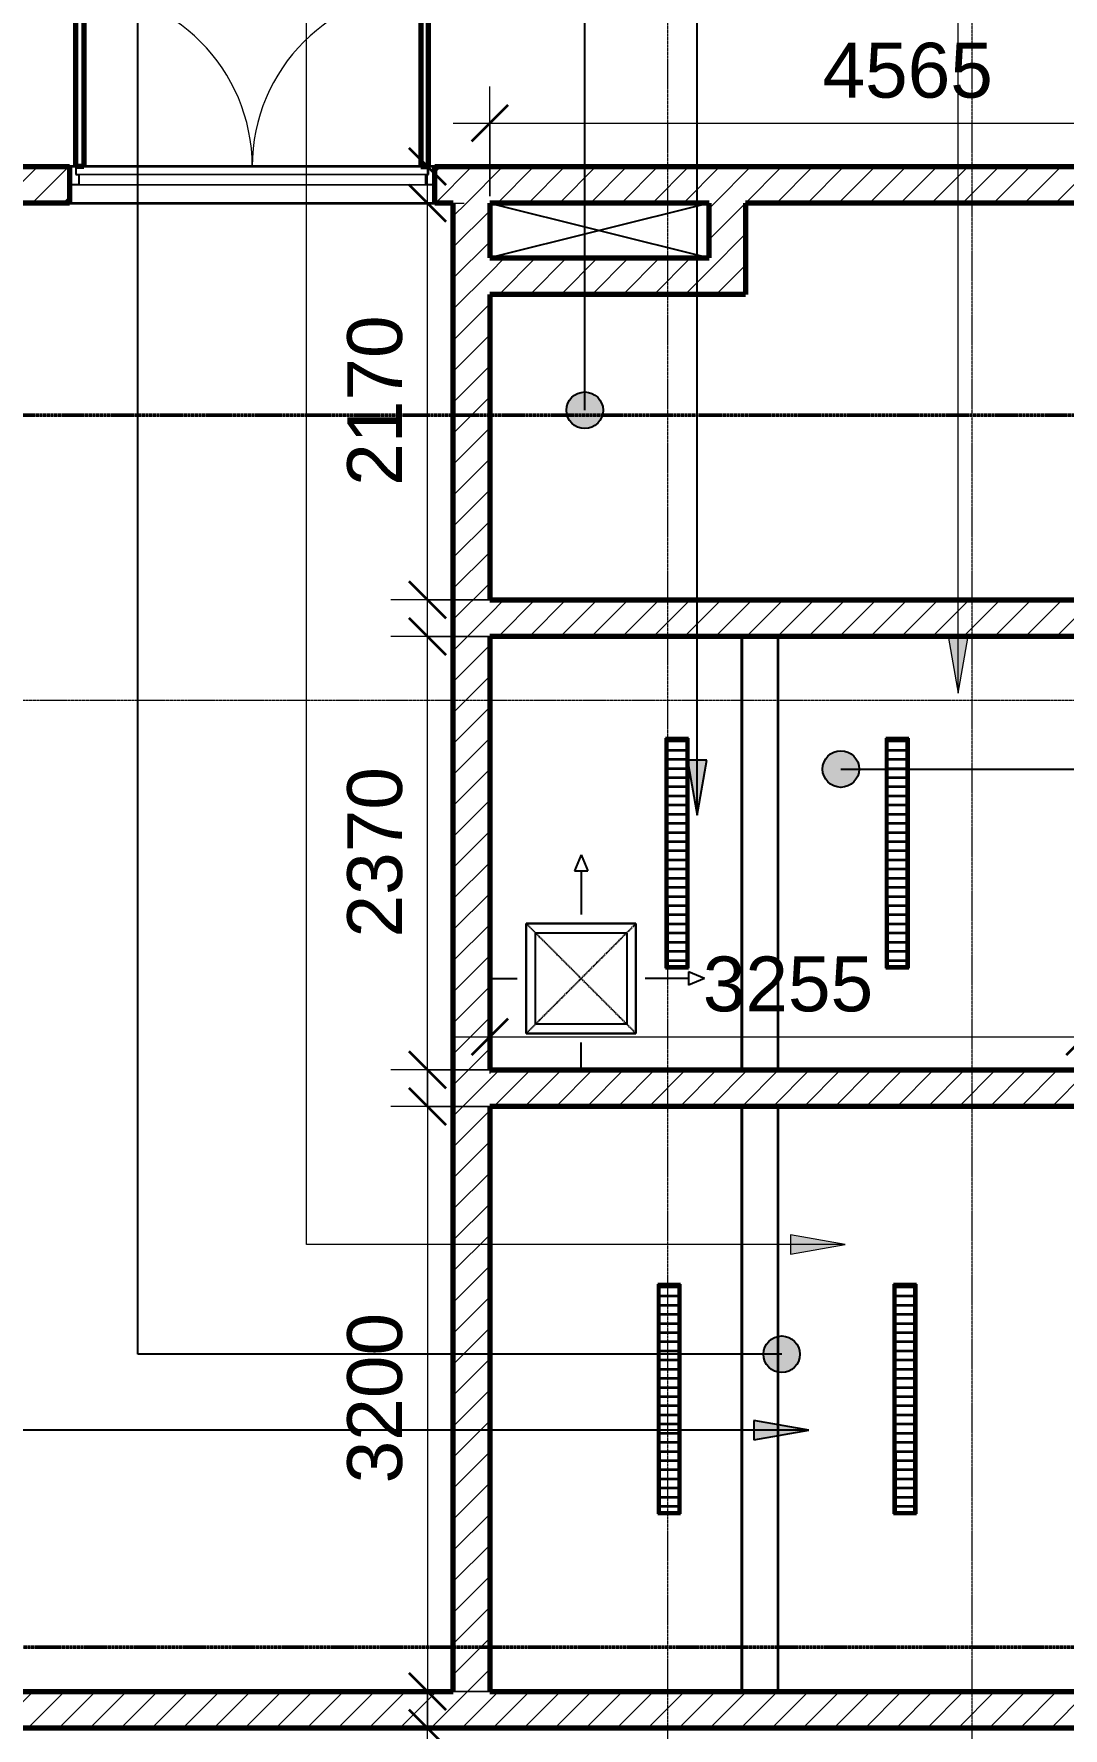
# Model space of a CAD drawing. Header units: millimetres. Extents: x -726048 to -647426, y -20687 to 18995.
# Drawn here: x -702553 to -696919, y -2041 to 7224 of the extents above; entities that cross this region are included whole.
import ezdxf

# ---------------------------------------------------------------- set-up
doc = ezdxf.new("R2010")
doc.units = ezdxf.units.MM
doc.linetypes.add('DPA_Grid _ Level 100', pattern=[10, 5.5, -1.6, 1.3, -1.6])
doc.linetypes.add('Hidden', pattern=[7.2, 4.7, -2.5])
for name, color, linetype, lineweight in [('_ _ A-DETL-OPENING', 1, 'Continuous', 25), ('A-ANNO-DIMS', 1, 'Continuous', 9), ('A-ANNO-DIMS-100', 1, 'Continuous', 9), ('A-DOOR', 3, 'Continuous', 70), ('A-DOOR-E', 2, 'Continuous', 25), ('A-DOOR-FRAM', 3, 'Continuous', 25), ('A-FLOR-E', 2, 'Continuous', 35), ('A-ROOM-IDEN', 3, 'Continuous', 25), ('A-WALL', 5, 'Continuous', 35), ('A-WALL-PATT', 1, 'Continuous', 35), ('E-LITE-EQPM', 2, 'Continuous', 35), ('G-ANNO-SECL', 3, 'Continuous', 9), ('G-ANNO-TEXT', 3, 'Continuous', 9), ('M-HVAC-CDFF', 2, 'Continuous', 35), ('S-GRID', 251, 'Continuous', 9), ('WALL-E', 2, 'Continuous', 35)]:
    doc.layers.add(name, color=color, linetype=linetype, lineweight=lineweight)
doc.styles.add('Arial_2', font='arial.ttf', dxfattribs={"height": 300})
doc.dimstyles.new('DPA-DIM-3_0_T-T', dxfattribs={"dimscale": 304.8, "dimtxt": 306.07782, "dimasz": 0.656168, "dimexe": 0.656168, "dimexo": 0.0625, "dimgap": 0.164042, "dimtad": 1, "dimdec": 0, "dimzin": 0, "dimdsep": 46, "dimtxsty": 'Arial_2', "dimblk1": 'OBLIQUE', "dimblk2": 'OBLIQUE', "dimsah": 1, "dimcen": 0.09, "dimdle": 0.656168, "dimadec": 8, "dimazin": 0, "dimtfac": 1, "dimtdec": 4, "dimtix": 1, "dimtmove": 0, "dimatfit": 3, "dimfxl": 1.312336, "dimfxlon": 1, "dimtvp": 1, "dimtolj": 1, "dimtzin": 0, "dimarcsym": 2})
pattern_1 = [(45, (0, 0), (-84.852814, 84.852814), [])]

# ---------------------------------------------------------------- blocks, each defined once
blk = doc.blocks.new('DPA_DR-DB-SW - D28_2000x2550 mm-12778001-4253-01 ENLARGED CONCOURSE LEVEL - REFLECTED CEILING PLAN - SHEET 4')
at = {"layer": 'A-DOOR'}
for p, q in [((-965, 1071.35), (-922, 1071.35)), ((-965, 106.35), (-965, 1071.35)), ((-922, 1071.35), (-922, 106.35)), ((922, 1071.35), (922, 106.35)), ((965, 1071.35), (922, 1071.35)), ((965, 106.35), (965, 1071.35)), ((-922, 106.35), (-965, 106.35)), ((922, 106.35), (965, 106.35))]:
    blk.add_line(p, q, dxfattribs=at)
at = {"layer": 'A-DOOR-E', "lineweight": 9}
for centre, start, end in [((-965, 106.35), 360, 90), ((965, 106.35), 90, 180)]:
    blk.add_arc(centre, 965, start, end, dxfattribs=at)
at = {"layer": 'A-DOOR-FRAM'}
for p, q in [((-1000, 106.35), (-965, 106.35)), ((-1000, 6.35), (-1000, 106.35)), ((-965, 106.35), (-965, 63.35)), ((965, 63.35), (965, 106.35)), ((965, 106.35), (1000, 106.35)), ((1000, 106.35), (1000, 6.35)), ((-950, 6.35), (-1000, 6.35)), ((-965, 63.35), (-950, 63.35)), ((-950, 63.35), (-950, 6.35)), ((950, 6.35), (950, 63.35)), ((950, 63.35), (965, 63.35)), ((1000, 6.35), (950, 6.35))]:
    blk.add_line(p, q, dxfattribs=at)
at = {"layer": 'A-DOOR-FRAM', "lineweight": 9}
for p, q in [((-1000, 106.35), (1000, 106.35)), ((-1000, 6.35), (-1000, 106.35)), ((965, 106.35), (-965, 106.35)), ((-965, 106.35), (-965, 63.35)), ((965, 63.35), (965, 106.35)), ((1000, 106.35), (1000, 6.35)), ((1000, 6.35), (-1000, 6.35)), ((-965, 63.35), (965, 63.35)), ((950, 63.35), (-950, 63.35)), ((-950, 63.35), (-950, 6.35)), ((-950, 6.35), (950, 6.35)), ((950, 6.35), (950, 63.35))]:
    blk.add_line(p, q, dxfattribs=at)
blk = doc.blocks.new('DPA_AR_LIGHTING_L4 - Standart-18564900-4253-01 ENLARGED CONCOURSE LEVEL - REFLECTED CEILING PLAN - SHEET 4')
at = {"layer": 'E-LITE-EQPM'}
for p, q in [((127.3, -170.9), (127.3, -45.9)), ((127.3, -45.9), (1384.3, -45.9)), ((1381.3, -48.9), (130.3, -48.9)), ((130.3, -48.9), (130.3, -167.9)), ((130.3, -167.9), (130.3, -48.9)), ((130.3, -48.9), (1381.3, -48.9)), ((1374.3, -55.9), (137.3, -55.9)), ((137.3, -160.9), (137.3, -55.9)), ((142.3, -55.9), (142.3, -160.9)), ((192.3, -55.9), (192.3, -160.9)), ((242.3, -55.9), (242.3, -160.9)), ((292.3, -55.9), (292.3, -160.9)), ((342.3, -55.9), (342.3, -160.9)), ((392.3, -55.9), (392.3, -160.9)), ((442.3, -55.9), (442.3, -160.9)), ((492.3, -55.9), (492.3, -160.9)), ((542.3, -55.9), (542.3, -160.9)), ((592.3, -55.9), (592.3, -160.9)), ((642.3, -55.9), (642.3, -160.9)), ((692.3, -55.9), (692.3, -160.9)), ((742.3, -55.9), (742.3, -160.9)), ((792.3, -55.9), (792.3, -160.9)), ((842.3, -55.9), (842.3, -160.9)), ((892.3, -55.9), (892.3, -160.9)), ((942.3, -55.9), (942.3, -160.9)), ((992.3, -55.9), (992.3, -160.9)), ((1042.3, -55.9), (1374.3, -55.9)), ((1042.3, -55.9), (1042.3, -160.9)), ((1092.3, -55.9), (1092.3, -160.9)), ((1142.3, -55.9), (1142.3, -160.9)), ((1192.3, -55.9), (1192.3, -160.9)), ((1242.3, -55.9), (1242.3, -160.9)), ((1292.3, -55.9), (1292.3, -160.9)), ((1342.3, -55.9), (1342.3, -160.9)), ((1374.3, -55.9), (1374.3, -160.9)), ((1381.3, -167.9), (1381.3, -48.9)), ((1381.3, -48.9), (1381.3, -167.9)), ((1384.3, -45.9), (1384.3, -170.9)), ((1384.3, -170.9), (127.3, -170.9)), ((130.3, -167.9), (1381.3, -167.9)), ((1381.3, -167.9), (130.3, -167.9)), ((1374.3, -160.9), (137.3, -160.9))]:
    blk.add_line(p, q, dxfattribs=at)
blk = doc.blocks.new('ACM_Generic Rect_Ceiling Deflection - Transfer Air 600x600-V4-4253-01 ENLARGED CONCOURSE LEVEL - REFLECTED CEILING PLAN - SHEET 4')
at = {"layer": 'M-HVAC-CDFF', "lineweight": 25}
for p, q in [((0, 675.4), (-37.1, 588)), ((0, 675.4), (37.1, 588)), ((-37.1, 588), (37.1, 588)), ((0, 588), (0, 350)), ((-300, -300), (-300, 300)), ((-300, 300), (300, 300)), ((-300, -300), (-300, 300)), ((-300, 300), (300, 300)), ((300, 300), (-300, 300)), ((-300, 300), (-300, -300)), ((300, 300), (300, -300)), ((300, 300), (300, -300)), ((300, -300), (300, 300)), ((-250, -250), (-250, 250)), ((-250, 250), (250, 250)), ((250, 250), (250, -250)), ((-499.8, 0), (-350, 0)), ((588, 37.1), (588, -37.1)), ((675.4, 0), (588, 37.1)), ((588, 0), (350, 0)), ((675.4, 0), (588, -37.1)), ((250, -250), (-250, -250)), ((300, -300), (-300, -300)), ((300, -300), (-300, -300)), ((-300, -300), (300, -300)), ((0, -499.5), (0, -350))]:
    blk.add_line(p, q, dxfattribs=at)
at = {"layer": 'M-HVAC-CDFF', "linetype": 'Hidden', "lineweight": 25}
for p, q in [((-300, 300), (300, -300)), ((-300, -300), (300, 300))]:
    blk.add_line(p, q, dxfattribs=at)
blk = doc.blocks.new('DPA_AR_LIGHTING_L4 - Standart-18564236-4253-01 ENLARGED CONCOURSE LEVEL - REFLECTED CEILING PLAN - SHEET 4')
at = {"layer": 'E-LITE-EQPM'}
for p, q in [((127.3, -170.9), (127.3, -45.9)), ((127.3, -45.9), (1384.3, -45.9)), ((1381.3, -48.9), (130.3, -48.9)), ((130.3, -48.9), (130.3, -167.9)), ((130.3, -167.9), (130.3, -48.9)), ((130.3, -48.9), (1381.3, -48.9)), ((1374.3, -55.9), (137.3, -55.9)), ((137.3, -160.9), (137.3, -55.9)), ((142.3, -55.9), (142.3, -160.9)), ((192.3, -55.9), (192.3, -160.9)), ((242.3, -55.9), (242.3, -160.9)), ((292.3, -55.9), (292.3, -160.9)), ((342.3, -55.9), (342.3, -160.9)), ((392.3, -55.9), (392.3, -160.9)), ((442.3, -55.9), (442.3, -160.9)), ((492.3, -55.9), (492.3, -160.9)), ((542.3, -55.9), (542.3, -160.9)), ((592.3, -55.9), (592.3, -160.9)), ((642.3, -55.9), (642.3, -160.9)), ((692.3, -55.9), (692.3, -160.9)), ((742.3, -55.9), (742.3, -160.9)), ((792.3, -55.9), (792.3, -160.9)), ((842.3, -55.9), (842.3, -160.9)), ((892.3, -55.9), (892.3, -160.9)), ((942.3, -55.9), (942.3, -160.9)), ((992.3, -55.9), (992.3, -160.9)), ((1042.3, -55.9), (1374.3, -55.9)), ((1042.3, -55.9), (1042.3, -160.9)), ((1092.3, -55.9), (1092.3, -160.9)), ((1142.3, -55.9), (1142.3, -160.9)), ((1192.3, -55.9), (1192.3, -160.9)), ((1242.3, -55.9), (1242.3, -160.9)), ((1292.3, -55.9), (1292.3, -160.9)), ((1342.3, -55.9), (1342.3, -160.9)), ((1374.3, -55.9), (1374.3, -160.9)), ((1381.3, -167.9), (1381.3, -48.9)), ((1381.3, -48.9), (1381.3, -167.9)), ((1384.3, -45.9), (1384.3, -170.9)), ((1384.3, -170.9), (127.3, -170.9)), ((130.3, -167.9), (1381.3, -167.9)), ((1381.3, -167.9), (130.3, -167.9)), ((1374.3, -160.9), (137.3, -160.9))]:
    blk.add_line(p, q, dxfattribs=at)
blk = doc.blocks.new('DIMBLOCK17-4253-01 ENLARGED CONCOURSE LEVEL - REFLECTED CEILING PLAN - SHEET 4')
at = {"layer": 'A-ANNO-DIMS-100', "transparency": 16777216}
for p, q in [((-700398.2, 6299), (-700398.2, 9479)), ((-700798.2, 9279), (-700198.2, 9279)), ((-700398.2, 9279), (-700798.2, 9279)), ((-700798.2, 6499), (-700198.2, 6499)), ((-700398.2, 6499), (-700798.2, 6499))]:
    blk.add_line(p, q, dxfattribs=at)
at = {"layer": 'A-ANNO-DIMS-100', "lineweight": 35, "transparency": 16777216}
for p, q in [((-700398.2, 9279), (-700498.2, 9379)), ((-700398.2, 9279), (-700298.2, 9179)), ((-700398.2, 6499), (-700498.2, 6599)), ((-700398.2, 6499), (-700298.2, 6399))]:
    blk.add_line(p, q, dxfattribs=at)
at = {"layer": 'A-ANNO-DIMS-100', "color": 0, "transparency": 16777216, "insert": (-700837.7, 7427.5), "char_height": 300, "width": 1107.531, "attachment_point": 1, "rotation": 90, "line_spacing_factor": 0.941778, "style": 'Arial_2'}
blk.add_mtext('2780', dxfattribs=at)
blk = doc.blocks.new('_Oblique')
at = {"color": 0, "linetype": 'ByBlock', "lineweight": -2}
blk.add_line((-0.5, -0.5), (0.5, 0.5), dxfattribs=at)
blk = doc.blocks.new('DIMBLOCK18-4253-01 ENLARGED CONCOURSE LEVEL - REFLECTED CEILING PLAN - SHEET 4')
at = {"layer": 'A-ANNO-DIMS-100', "transparency": 16777216}
for p, q in [((-700398.2, 3929), (-700398.2, 6499)), ((-700798.2, 6299), (-700198.2, 6299)), ((-700398.2, 6299), (-700798.2, 6299)), ((-699998.2, 4129), (-700598.2, 4129)), ((-700398.2, 4129), (-699998.2, 4129))]:
    blk.add_line(p, q, dxfattribs=at)
at = {"layer": 'A-ANNO-DIMS-100', "lineweight": 35, "transparency": 16777216}
for p, q in [((-700398.2, 6299), (-700498.2, 6399)), ((-700398.2, 6299), (-700298.2, 6199)), ((-700398.2, 4129), (-700498.2, 4229)), ((-700398.2, 4129), (-700298.2, 4029))]:
    blk.add_line(p, q, dxfattribs=at)
at = {"layer": 'A-ANNO-DIMS-100', "color": 0, "transparency": 16777216, "insert": (-700837.7, 4752.5), "char_height": 300, "width": 1107.531, "attachment_point": 1, "rotation": 90, "line_spacing_factor": 0.941778, "style": 'Arial_2'}
blk.add_mtext('2170', dxfattribs=at)
blk = doc.blocks.new('DIMBLOCK19-4253-01 ENLARGED CONCOURSE LEVEL - REFLECTED CEILING PLAN - SHEET 4')
at = {"layer": 'A-ANNO-DIMS-100', "transparency": 16777216}
for p, q in [((-700398.2, 1359), (-700398.2, 4129)), ((-699998.2, 3929), (-700598.2, 3929)), ((-700398.2, 3929), (-699998.2, 3929)), ((-699998.2, 1559), (-700598.2, 1559)), ((-700398.2, 1559), (-699998.2, 1559))]:
    blk.add_line(p, q, dxfattribs=at)
at = {"layer": 'A-ANNO-DIMS-100', "lineweight": 35, "transparency": 16777216}
for p, q in [((-700398.2, 3929), (-700498.2, 4029)), ((-700398.2, 3929), (-700298.2, 3829)), ((-700398.2, 1559), (-700498.2, 1659)), ((-700398.2, 1559), (-700298.2, 1459))]:
    blk.add_line(p, q, dxfattribs=at)
at = {"layer": 'A-ANNO-DIMS-100', "color": 0, "transparency": 16777216, "insert": (-700837.7, 2282.5), "char_height": 300, "width": 1107.531, "attachment_point": 1, "rotation": 90, "line_spacing_factor": 0.941778, "style": 'Arial_2'}
blk.add_mtext('2370', dxfattribs=at)
blk = doc.blocks.new('DIMBLOCK20-4253-01 ENLARGED CONCOURSE LEVEL - REFLECTED CEILING PLAN - SHEET 4')
at = {"layer": 'A-ANNO-DIMS-100', "transparency": 16777216}
for p, q in [((-700398.2, 1559), (-700398.2, -2041)), ((-699998.2, 1359), (-700598.2, 1359)), ((-700398.2, 1359), (-699998.2, 1359)), ((-699998.2, -1841), (-700598.2, -1841)), ((-700398.2, -1841), (-699998.2, -1841))]:
    blk.add_line(p, q, dxfattribs=at)
at = {"layer": 'A-ANNO-DIMS-100', "lineweight": 35, "transparency": 16777216}
for p, q in [((-700398.2, 1359), (-700498.2, 1459)), ((-700398.2, 1359), (-700298.2, 1259)), ((-700398.2, -1841), (-700498.2, -1741)), ((-700398.2, -1841), (-700298.2, -1941))]:
    blk.add_line(p, q, dxfattribs=at)
at = {"layer": 'A-ANNO-DIMS-100', "color": 0, "transparency": 16777216, "insert": (-700837.7, -702.5), "char_height": 300, "width": 1107.531, "attachment_point": 1, "rotation": 90, "line_spacing_factor": 0.941778, "style": 'Arial_2'}
blk.add_mtext('3200', dxfattribs=at)
blk = doc.blocks.new('DIMBLOCK21-4253-01 ENLARGED CONCOURSE LEVEL - REFLECTED CEILING PLAN - SHEET 4')
at = {"layer": 'A-ANNO-DIMS-100', "transparency": 16777216}
for p, q in [((-700398.2, -4741), (-700398.2, -1841)), ((-700798.2, -2041), (-700198.2, -2041)), ((-700398.2, -2041), (-700798.2, -2041)), ((-700798.2, -4541), (-700198.2, -4541)), ((-700398.2, -4541), (-700798.2, -4541))]:
    blk.add_line(p, q, dxfattribs=at)
at = {"layer": 'A-ANNO-DIMS-100', "lineweight": 35, "transparency": 16777216}
for p, q in [((-700398.2, -2041), (-700498.2, -1941)), ((-700398.2, -2041), (-700298.2, -2141)), ((-700398.2, -4541), (-700498.2, -4441)), ((-700398.2, -4541), (-700298.2, -4641))]:
    blk.add_line(p, q, dxfattribs=at)
at = {"layer": 'A-ANNO-DIMS-100', "color": 0, "transparency": 16777216, "insert": (-700837.7, -3752.5), "char_height": 300, "width": 1107.531, "attachment_point": 1, "rotation": 90, "line_spacing_factor": 0.941778, "style": 'Arial_2'}
blk.add_mtext('2500', dxfattribs=at)
blk = doc.blocks.new('DIMBLOCK42-4253-01 ENLARGED CONCOURSE LEVEL - REFLECTED CEILING PLAN - SHEET 4')
at = {"layer": 'A-ANNO-DIMS-100', "transparency": 16777216}
for p, q in [((-700057.4, 2139.3), (-700057.4, 1539.3)), ((-700057.4, 1739.3), (-700057.4, 2139.3)), ((-696802.4, 2139.3), (-696802.4, 1539.3)), ((-696802.4, 1739.3), (-696802.4, 2139.3)), ((-700257.4, 1739.3), (-696602.4, 1739.3))]:
    blk.add_line(p, q, dxfattribs=at)
at = {"layer": 'A-ANNO-DIMS-100', "lineweight": 35, "transparency": 16777216}
for p, q in [((-700057.4, 1739.3), (-699957.4, 1839.3)), ((-696802.4, 1739.3), (-696702.4, 1839.3)), ((-700057.4, 1739.3), (-700157.4, 1639.3)), ((-696802.4, 1739.3), (-696902.4, 1639.3))]:
    blk.add_line(p, q, dxfattribs=at)
at = {"layer": 'A-ANNO-DIMS-100', "color": 0, "transparency": 16777216, "insert": (-698891.3, 2178.8), "char_height": 300, "width": 1107.531, "attachment_point": 1, "line_spacing_factor": 0.941778, "style": 'Arial_2'}
blk.add_mtext('3255', dxfattribs=at)
blk = doc.blocks.new('DIMBLOCK43-4253-01 ENLARGED CONCOURSE LEVEL - REFLECTED CEILING PLAN - SHEET 4')
at = {"layer": 'A-ANNO-DIMS-100', "transparency": 16777216}
for p, q in [((-700057.4, 6336.1), (-700057.4, 6936.1)), ((-695492.4, 6336.1), (-695492.4, 6936.1)), ((-700257.4, 6736.1), (-695292.4, 6736.1)), ((-700057.4, 6736.1), (-700057.4, 6336.1)), ((-695492.4, 6736.1), (-695492.4, 6336.1))]:
    blk.add_line(p, q, dxfattribs=at)
at = {"layer": 'A-ANNO-DIMS-100', "lineweight": 35, "transparency": 16777216}
for p, q in [((-700057.4, 6736.1), (-699957.4, 6836.1)), ((-695492.4, 6736.1), (-695392.4, 6836.1)), ((-700057.4, 6736.1), (-700157.4, 6636.1)), ((-695492.4, 6736.1), (-695592.4, 6636.1))]:
    blk.add_line(p, q, dxfattribs=at)
at = {"layer": 'A-ANNO-DIMS-100', "color": 0, "transparency": 16777216, "insert": (-698236.3, 7175.6), "char_height": 300, "width": 1107.531, "attachment_point": 1, "line_spacing_factor": 0.941778, "style": 'Arial_2'}
blk.add_mtext('4565', dxfattribs=at)

msp = doc.modelspace()

# ---------------------------------------------------------------- hatches: boundary and pattern name
at = {"layer": 'A-ROOM-IDEN'}
h = msp.add_hatch(color=256, dxfattribs=at)
edge = h.paths.add_edge_path()
edge.add_arc((-699537.5, 5166.1), 100, 0, 360)
for points in [[(-698922, 2952.5), (-698869.1, 3252.5), (-698974.9, 3252.5)], [(-698311.9, -411.3), (-698611.9, -358.4), (-698611.9, -464.2)]]:
    msp.add_hatch(color=256, dxfattribs=at).paths.add_polyline_path(points)
h = msp.add_hatch(color=256, dxfattribs=at)
edge = h.paths.add_edge_path()
edge.add_arc((-698136, 3203.8), 100, 0, 360)
h = msp.add_hatch(color=256, dxfattribs=at)
edge = h.paths.add_edge_path()
edge.add_arc((-698459.6, 3.5), 100, 0, 360)
at = {"layer": 'A-WALL-PATT', "lineweight": 9}
h = msp.add_hatch(dxfattribs=at)
h.set_pattern_fill('FP_2', color=256, style=0, pattern_type=2)
h.set_pattern_definition(pattern_1)
h.paths.add_polyline_path([(-695492.4, 6299), (-695492.4, 6499), (-700357.4, 6499), (-700357.4, 6299), (-695926.4, 6299)])
h.paths.add_polyline_path([(-702357.4, 6299), (-702357.4, 6499), (-705152.4, 6499), (-705152.4, 6299), (-704672.8, 6299)])
h = msp.add_hatch(dxfattribs=at)
h.set_pattern_fill('FP_2', color=256, style=0, pattern_type=2)
h.set_pattern_definition(pattern_1)
h.paths.add_polyline_path([(-700257.4, -1841), (-700057.4, -1841), (-700057.4, 6299), (-700257.4, 6299), (-700257.4, -1560.4)])
h = msp.add_hatch(dxfattribs=at)
h.set_pattern_fill('FP_2', color=256, style=0, pattern_type=2)
h.set_pattern_definition(pattern_1)
h.paths.add_polyline_path([(-698857.4, 5799), (-698657.4, 5799), (-698657.4, 6299), (-698857.4, 6299), (-698857.4, 5999)])
h = msp.add_hatch(dxfattribs=at)
h.set_pattern_fill('FP_2', color=256, style=0, pattern_type=2)
h.set_pattern_definition(pattern_1)
h.paths.add_polyline_path([(-698857.4, 5799), (-698857.4, 5999), (-700057.4, 5999), (-700057.4, 5799)])
h = msp.add_hatch(dxfattribs=at)
h.set_pattern_fill('FP_2', color=256, style=0, pattern_type=2)
h.set_pattern_definition(pattern_1)
h.paths.add_polyline_path([(-695492.4, 3929), (-695492.4, 4129), (-700057.4, 4129), (-700057.4, 3929), (-695926.4, 3929)])
h = msp.add_hatch(dxfattribs=at)
h.set_pattern_fill('FP_2', color=256, style=0, pattern_type=2)
h.set_pattern_definition(pattern_1)
h.paths.add_polyline_path([(-696802.4, 1359), (-696802.4, 1559), (-700057.4, 1559), (-700057.4, 1359), (-698113, 1359)])
h = msp.add_hatch(dxfattribs=at)
h.set_pattern_fill('FP_2', color=256, style=0, pattern_type=2)
h.set_pattern_definition(pattern_1)
h.paths.add_polyline_path([(-696802.4, -2041), (-696802.4, -1841), (-709552.4, -1841), (-709552.4, -2041), (-698113, -2041)])
at = {"layer": 'G-ANNO-TEXT'}
for points in [[(-697494.3, 3619.3), (-697441.4, 3919.3), (-697547.2, 3919.3)], [(-698112.2, 603.7), (-698412.2, 656.6), (-698412.2, 550.8)]]:
    msp.add_hatch(color=7, dxfattribs=at).paths.add_polyline_path(points)

# ---------------------------------------------------------------- linework, layer by layer
at = {"layer": '_ _ A-DETL-OPENING'}
for p, q in [((-700057.4, 6299), (-698857.4, 5999)), ((-698857.4, 6299), (-700057.4, 5999))]:
    msp.add_line(p, q, dxfattribs=at)
at = {"layer": 'A-FLOR-E'}
for p, q in [((-698678.2, 4129), (-695492.4, 4129)), ((-695492.4, 4129), (-698678.2, 4129)), ((-695492.4, 4129), (-698678.2, 4129)), ((-698678.2, 1559), (-698678.2, 3929)), ((-698678.2, 3929), (-698678.2, 1559)), ((-698678.2, 3929), (-698678.2, 1559)), ((-698678.2, -1841), (-698678.2, 1359)), ((-698678.2, 1359), (-698678.2, -1841)), ((-698678.2, 1359), (-698678.2, -1841)), ((-709552.4, -2041), (-695837.4, -2041)), ((-695837.4, -2041), (-709552.4, -2041))]:
    msp.add_line(p, q, dxfattribs=at)
at = {"layer": 'A-ROOM-IDEN'}
for p, q in [((-699537.5, 5166.1), (-699537.5, 14187.2)), ((-701982.9, 3.5), (-701982.9, 12201.3)), ((-698922, 2952.5), (-698922, 11122.5)), ((-698869.1, 3252.5), (-698974.9, 3252.5)), ((-698974.9, 3252.5), (-698922, 2952.5)), ((-698922, 2952.5), (-698869.1, 3252.5)), ((-698136, 3203.8), (-696672.9, 3203.8)), ((-698459.6, 3.5), (-701982.9, 3.5)), ((-698311.9, -411.3), (-698611.9, -358.4)), ((-698611.9, -358.4), (-698611.9, -464.2)), ((-698311.9, -411.3), (-703382.8, -411.3)), ((-698611.9, -464.2), (-698311.9, -411.3))]:
    msp.add_line(p, q, dxfattribs=at)
for centre in [(-699537.5, 5166.1), (-698136, 3203.8), (-698459.6, 3.5)]:
    msp.add_circle(centre, 100, dxfattribs=at)
at = {"layer": 'A-WALL', "color": 7, "lineweight": 70}
for p, q in [((-705152.4, 6499), (-702357.4, 6499)), ((-702357.4, 6499), (-702357.4, 6399)), ((-700357.4, 6399), (-700357.4, 6499)), ((-700357.4, 6499), (-695492.4, 6499)), ((-702357.4, 6399), (-702357.4, 6299)), ((-700357.4, 6299), (-700357.4, 6399)), ((-702357.4, 6299), (-704952.4, 6299)), ((-700257.4, 6299), (-700357.4, 6299)), ((-700257.4, -1841), (-700257.4, 6299)), ((-700057.4, 6299), (-700057.4, 5999)), ((-698857.4, 6299), (-700057.4, 6299)), ((-698857.4, 5999), (-698857.4, 6299)), ((-698657.4, 6299), (-698657.4, 5799)), ((-695492.4, 6299), (-698657.4, 6299)), ((-700057.4, 5999), (-698857.4, 5999)), ((-700057.4, 5799), (-700057.4, 4129)), ((-698857.4, 5799), (-700057.4, 5799)), ((-698657.4, 5799), (-698857.4, 5799)), ((-700057.4, 4129), (-695492.4, 4129)), ((-700057.4, 3929), (-700057.4, 1559)), ((-696802.4, 3929), (-700057.4, 3929)), ((-700057.4, 1559), (-696802.4, 1559)), ((-700057.4, 1359), (-700057.4, -1841)), ((-696802.4, 1359), (-700057.4, 1359)), ((-709352.4, -1841), (-700257.4, -1841)), ((-700057.4, -1841), (-696802.4, -1841)), ((-696802.4, -2041), (-709552.4, -2041))]:
    msp.add_line(p, q, dxfattribs=at)
at = {"layer": 'G-ANNO-SECL', "linetype": 'DPA_Grid _ Level 100', "lineweight": 50}
for p, q in [((-724221.2, 5139.9), (-670136, 5139.9)), ((-724237.1, -1598.3), (-650372, -1598.3))]:
    msp.add_line(p, q, dxfattribs=at)
at = {"layer": 'G-ANNO-TEXT', "color": 10}
for p, q in [((-701059.7, 603.7), (-701059.7, 11116.4)), ((-697494.3, 3619.3), (-697494.3, 11116.4)), ((-697441.4, 3919.3), (-697547.2, 3919.3)), ((-697547.2, 3919.3), (-697494.3, 3619.3)), ((-697494.3, 3619.3), (-697441.4, 3919.3)), ((-698112.2, 603.7), (-698412.2, 656.6)), ((-698412.2, 656.6), (-698412.2, 550.8)), ((-698112.2, 603.7), (-701059.7, 603.7)), ((-698412.2, 550.8), (-698112.2, 603.7))]:
    msp.add_line(p, q, dxfattribs=at)
at = {"layer": 'S-GRID', "linetype": 'DPA_Grid _ Level 100'}
for p, q in [((-699082.4, -20129.6), (-699082.4, 18020.9)), ((-697417.4, -20129.6), (-697417.4, 18020.9)), ((-652322.4, 3579), (-724648.9, 3579))]:
    msp.add_line(p, q, dxfattribs=at)
at = {"layer": 'WALL-E'}
for p, q in [((-702357.4, 6499), (-702357.4, 6299)), ((-700357.4, 6499), (-702357.4, 6499)), ((-700357.4, 6499), (-700357.4, 6299)), ((-702357.4, 6299), (-700357.4, 6299)), ((-698678.2, 4129), (-698478.2, 4129)), ((-698478.2, 4129), (-698678.2, 4129)), ((-698678.2, 1559), (-698678.2, 3929)), ((-698678.2, 3929), (-698678.2, 1559)), ((-698478.2, 1559), (-698478.2, 3929)), ((-698678.2, -1841), (-698678.2, 1359)), ((-698678.2, 1359), (-698678.2, -1841)), ((-698478.2, -1841), (-698478.2, 1359))]:
    msp.add_line(p, q, dxfattribs=at)

# ---------------------------------------------------------------- block references
at = {"layer": 'A-DOOR-E'}
msp.add_blockref('DPA_DR-DB-SW - D28_2000x2550 mm-12778001-4253-01 ENLARGED CONCOURSE LEVEL - REFLECTED CEILING PLAN - SHEET 4', (-701357.4, 6392.7), dxfattribs=at)
at = {"layer": 'E-LITE-EQPM', "extrusion": (0, 0, -1)}
for name, p, rotation in [('DPA_AR_LIGHTING_L4 - Standart-18564900-4253-01 ENLARGED CONCOURSE LEVEL - REFLECTED CEILING PLAN - SHEET 4', (699140.7, 3499.9), 269.9999999999998), ('DPA_AR_LIGHTING_L4 - Standart-18564900-4253-01 ENLARGED CONCOURSE LEVEL - REFLECTED CEILING PLAN - SHEET 4', (697935.7, 3499.9), 269.9999999999998), ('DPA_AR_LIGHTING_L4 - Standart-18564236-4253-01 ENLARGED CONCOURSE LEVEL - REFLECTED CEILING PLAN - SHEET 4', (699183.6, 514.9), 269.9999999999967), ('DPA_AR_LIGHTING_L4 - Standart-18564236-4253-01 ENLARGED CONCOURSE LEVEL - REFLECTED CEILING PLAN - SHEET 4', (697893.3, 514.9), 269.9999999999967)]:
    msp.add_blockref(name, p, dxfattribs=dict(at, rotation=rotation))
at = {"layer": 'M-HVAC-CDFF'}
msp.add_blockref('ACM_Generic Rect_Ceiling Deflection - Transfer Air 600x600-V4-4253-01 ENLARGED CONCOURSE LEVEL - REFLECTED CEILING PLAN - SHEET 4', (-699557.5, 2058.5), dxfattribs=at)

# ---------------------------------------------------------------- dimensions: what is measured, and where the dimension line sits
at = {"layer": 'A-ANNO-DIMS'}
for base, p1, p2, override, picture, middle in [((-700398.2, 9279), (-700798.2, 6499), (-700798.2, 9279), {"dimpost": '<>', "dimfxl": 2780}, 'DIMBLOCK17-4253-01 ENLARGED CONCOURSE LEVEL - REFLECTED CEILING PLAN - SHEET 4', (-700601.4, 7889)), ((-700398.2, 6299), (-699998.2, 4129), (-700798.2, 6299), {"dimpost": '<>', "dimfxl": 2312.769143}, 'DIMBLOCK18-4253-01 ENLARGED CONCOURSE LEVEL - REFLECTED CEILING PLAN - SHEET 4', (-700601.4, 5214)), ((-700398.2, 3929), (-699998.2, 1559), (-699998.2, 3929), {"dimpost": '<>', "dimfxl": 2370}, 'DIMBLOCK19-4253-01 ENLARGED CONCOURSE LEVEL - REFLECTED CEILING PLAN - SHEET 4', (-700601.5, 2744)), ((-700398.2, -1841), (-699998.2, 1359), (-699998.2, -1841), {"dimpost": '<>', "dimfxl": 3200}, 'DIMBLOCK20-4253-01 ENLARGED CONCOURSE LEVEL - REFLECTED CEILING PLAN - SHEET 4', (-700601.5, -241)), ((-700398.2, -2041), (-700798.2, -4541), (-700798.2, -2041), {"dimpost": '<>', "dimfxl": 2500}, 'DIMBLOCK21-4253-01 ENLARGED CONCOURSE LEVEL - REFLECTED CEILING PLAN - SHEET 4', (-700601.4, -3291))]:
    dim = msp.add_linear_dim(base=base, p1=p1, p2=p2, angle=90, dimstyle='DPA-DIM-3_0_T-T', override=override, dxfattribs=at)
    dim.commit()
    dim.dimension.update_dxf_attribs({"geometry": picture, "text_midpoint": middle})
for base, p1, p2, override, picture, middle in [((-695492.4, 6736.1), (-700057.4, 6336.1), (-695492.4, 6336.1), {"dimpost": '<>', "dimfxl": 4565}, 'DIMBLOCK43-4253-01 ENLARGED CONCOURSE LEVEL - REFLECTED CEILING PLAN - SHEET 4', (-697774.9, 6939.3)), ((-696802.4, 1739.3), (-700057.4, 2139.3), (-696802.4, 2139.3), {"dimpost": '<>', "dimfxl": 3255}, 'DIMBLOCK42-4253-01 ENLARGED CONCOURSE LEVEL - REFLECTED CEILING PLAN - SHEET 4', (-698429.9, 1942.6))]:
    dim = msp.add_linear_dim(base=base, p1=p1, p2=p2, dimstyle='DPA-DIM-3_0_T-T', override=override, dxfattribs=at)
    dim.commit()
    dim.dimension.update_dxf_attribs({"geometry": picture, "text_midpoint": middle})

doc.saveas('drawing.dxf')
